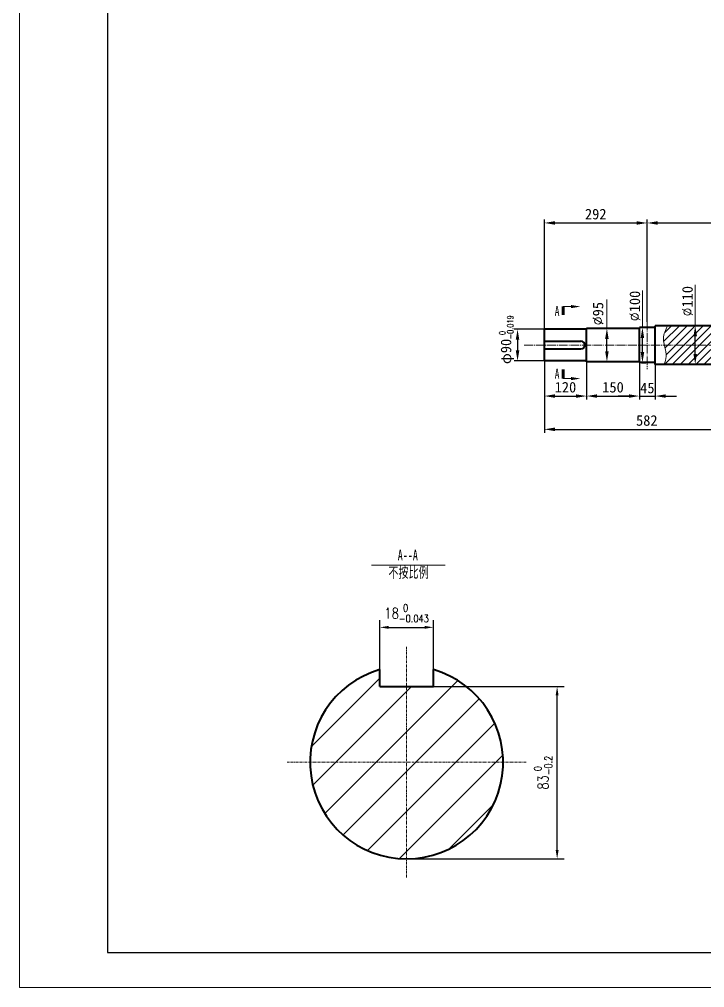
# Model space of a CAD drawing. Extents: x -29228 to 3578, y -1551 to 5346.
# Drawn here: x -29228 to -27282, y -594 to 2158 of the extents above; entities that cross this region are included whole.
import ezdxf

# ---------------------------------------------------------------- set-up
doc = ezdxf.new("R2010")
doc.units = 0
doc.header["$LTSCALE"] = 10
doc.header["$PDMODE"] = 1
doc.linetypes.add('ZXX-L', pattern=[3.28, 2.5, -0.3, 0.18, -0.3])
doc.linetypes.add('ZXX-S', pattern=[1.27, 0.75, -0.2, 0.12, -0.2])
doc.layers.get('Defpoints').update_dxf_attribs({"linetype": 'CONTINUOUS'})
doc.layers.add('5剖面线层', color=2, linetype='CONTINUOUS')
doc.layers.add('7标注层', color=4, linetype='CONTINUOUS')
for name, color, linetype, lineweight in [('A 粗实线', 1, 'CONTINUOUS', 40), ('B 细实线', 7, 'CONTINUOUS', 18), ('C 文 字', 2, 'CONTINUOUS', 20), ('D 短中心线', 3, 'ZXX-S', 18), ('E 长中心线', 3, 'ZXX-L', 18), ('J 标注尺寸', 2, 'CONTINUOUS', 18)]:
    doc.layers.add(name, color=color, linetype=linetype, lineweight=lineweight)
doc.styles.get("Standard").update_dxf_attribs({"font": 'SIMFANG.TTF'})
doc.styles.add('TH_GBDIM', font='romans.shx', dxfattribs={"width": 0.8, "bigfont": 'gbcbig.shx'})
doc.styles.add('标题中文', font='SIMFANG.TTF', dxfattribs={"width": 0.7})
doc.dimstyles.new('TH_GBDIM', dxfattribs={"dimscale": 10, "dimtxt": 3, "dimasz": 2.5, "dimexe": 2, "dimexo": 0, "dimgap": 1.5, "dimtad": 1, "dimdec": 1, "dimzin": 0, "dimdsep": 46, "dimtxsty": 'TH_GBDIM', "dimcen": 2.5, "dimclrd": 130, "dimclre": 130, "dimclrt": 3, "dimadec": 0, "dimazin": 0, "dimtfac": 0.714286, "dimtdec": 1, "dimtmove": 0, "dimatfit": 3, "dimfxl": 0, "dimtolj": 1, "dimtzin": 0, "dimlwd": -1, "dimlwe": -1, "dimarcsym": 0})
doc.dimstyles.new('通用标注4.0', dxfattribs={"dimscale": 10, "dimtxt": 3, "dimasz": 3, "dimexe": 1, "dimexo": 0, "dimgap": 1, "dimtad": 1, "dimdec": 0, "dimzin": 0, "dimdsep": 46, "dimtxsty": 'Standard', "dimcen": 0, "dimadec": 0, "dimazin": 0, "dimtfac": 0.375, "dimtdec": 0, "dimtmove": 2, "dimatfit": 3, "dimfxl": 0, "dimtzin": 0, "dimarcsym": 0})

# ---------------------------------------------------------------- blocks, each defined once
blk = doc.blocks.new('*D86')
at = {"layer": '7标注层', "color": 130}
for p, q in [((-28052, 261.5), (-27680.5, 261.5)), ((-27700.5, -202.9), (-27700.5, 236.5)), ((-28128, -227.9), (-27680.5, -227.9))]:
    blk.add_line(p, q, dxfattribs=at)
for points in [[(-27704.6, 236.5), (-27696.3, 236.5), (-27700.5, 261.5)], [(-27704.6, -202.9), (-27696.3, -202.9), (-27700.5, -227.9)]]:
    blk.add_solid(points, dxfattribs=at)
at = {"layer": 'Defpoints', "color": 0}
for p in [(-28052, 261.5), (-27700.5, 261.5), (-28128, -227.9)]:
    blk.add_point(p, dxfattribs=at)
at = {"layer": '7标注层', "color": 3, "insert": (-27740.3, 16.8), "char_height": 30, "attachment_point": 5, "rotation": 90, "style": 'TH_GBDIM'}
blk.add_mtext('\\A1;83{\\H0.71x;\\S 0^ -0.2;}', dxfattribs=at)
blk = doc.blocks.new('*D87')
at = {"layer": '7标注层', "color": 130}
for p, q in [((-28203.9, 309.9), (-28203.9, 450)), ((-28052, 309.9), (-28052, 450)), ((-28178.9, 430), (-28077, 430))]:
    blk.add_line(p, q, dxfattribs=at)
for points in [[(-28178.9, 434.1), (-28178.9, 425.8), (-28203.9, 430)], [(-28077, 434.1), (-28077, 425.8), (-28052, 430)]]:
    blk.add_solid(points, dxfattribs=at)
at = {"layer": 'Defpoints', "color": 0}
for p in [(-28052, 430), (-28203.9, 309.9), (-28052, 309.9)]:
    blk.add_point(p, dxfattribs=at)
at = {"layer": '7标注层', "color": 3, "insert": (-28128, 470), "char_height": 30, "attachment_point": 5, "style": 'TH_GBDIM'}
blk.add_mtext('\\A1;18{}{\\H0.7143x;\\S 0^ -0.043;}', dxfattribs=at)
blk = doc.blocks.new('*D106')
at = {"layer": 'C 文 字', "color": 0, "lineweight": -2}
for p, q in [((-27444.8, 1298.5), (-27444.8, 1589.3)), ((-27414.8, 1579.3), (-24294.8, 1579.3)), ((-24264.8, 1310.3), (-24264.8, 1589.3))]:
    blk.add_line(p, q, dxfattribs=at)
at = {"layer": 'C 文 字', "color": 0}
for points in [[(-27414.8, 1584.3), (-27414.8, 1574.3), (-27444.8, 1579.3)], [(-24294.8, 1584.3), (-24294.8, 1574.3), (-24264.8, 1579.3)]]:
    blk.add_solid(points, dxfattribs=at)
at = {"layer": 'Defpoints', "color": 0}
for p in [(-24264.8, 1579.3), (-27444.8, 1298.5), (-24264.8, 1310.3)]:
    blk.add_point(p, dxfattribs=at)
at = {"layer": 'C 文 字', "color": 0, "insert": (-25854.8, 1604.3), "char_height": 30, "attachment_point": 5}
blk.add_mtext('3180', dxfattribs=at)
blk = doc.blocks.new('*D107')
at = {"layer": 'C 文 字', "color": 0, "lineweight": -2}
for p, q in [((-27736.8, 1277.2), (-27736.8, 1589.3)), ((-27706.8, 1579.3), (-27474.8, 1579.3)), ((-27444.8, 1298.5), (-27444.8, 1589.3))]:
    blk.add_line(p, q, dxfattribs=at)
at = {"layer": 'C 文 字', "color": 0}
for points in [[(-27706.8, 1584.3), (-27706.8, 1574.3), (-27736.8, 1579.3)], [(-27474.8, 1584.3), (-27474.8, 1574.3), (-27444.8, 1579.3)]]:
    blk.add_solid(points, dxfattribs=at)
at = {"layer": 'Defpoints', "color": 0}
for p in [(-27444.8, 1579.3), (-27444.8, 1298.5), (-27736.8, 1277.2)]:
    blk.add_point(p, dxfattribs=at)
at = {"layer": 'C 文 字', "color": 0, "insert": (-27590.8, 1604.3), "char_height": 30, "attachment_point": 5}
blk.add_mtext('292', dxfattribs=at)
blk = doc.blocks.new('*D115')
at = {"layer": 'C 文 字', "color": 0, "lineweight": -2}
for p, q in [((-27736.8, 1187.2), (-27736.8, 1077.3)), ((-27616.8, 1184.7), (-27616.8, 1077.3)), ((-27706.8, 1087.3), (-27646.8, 1087.3))]:
    blk.add_line(p, q, dxfattribs=at)
at = {"layer": 'C 文 字', "color": 0}
for points in [[(-27706.8, 1092.3), (-27706.8, 1082.3), (-27736.8, 1087.3)], [(-27646.8, 1092.3), (-27646.8, 1082.3), (-27616.8, 1087.3)]]:
    blk.add_solid(points, dxfattribs=at)
at = {"layer": 'Defpoints', "color": 0}
for p in [(-27736.8, 1187.2), (-27616.8, 1184.7), (-27616.8, 1087.3)]:
    blk.add_point(p, dxfattribs=at)
at = {"layer": 'C 文 字', "color": 0, "insert": (-27676.8, 1112.3), "char_height": 30, "attachment_point": 5}
blk.add_mtext('120', dxfattribs=at)
blk = doc.blocks.new('*D116')
at = {"layer": 'C 文 字', "color": 0, "lineweight": -2}
for p, q in [((-27466.8, 1182.2), (-27466.8, 1077.3)), ((-27616.8, 1132), (-27616.8, 1077.3)), ((-27586.8, 1087.3), (-27496.8, 1087.3))]:
    blk.add_line(p, q, dxfattribs=at)
at = {"layer": 'C 文 字', "color": 0}
for points in [[(-27586.8, 1092.3), (-27586.8, 1082.3), (-27616.8, 1087.3)], [(-27496.8, 1092.3), (-27496.8, 1082.3), (-27466.8, 1087.3)]]:
    blk.add_solid(points, dxfattribs=at)
at = {"layer": 'Defpoints', "color": 0}
for p in [(-27466.8, 1182.2), (-27616.8, 1132), (-27466.8, 1087.3)]:
    blk.add_point(p, dxfattribs=at)
at = {"layer": 'C 文 字', "color": 0, "insert": (-27541.8, 1112.3), "char_height": 30, "attachment_point": 5}
blk.add_mtext('150', dxfattribs=at)
blk = doc.blocks.new('*D117')
at = {"layer": 'C 文 字', "color": 0, "lineweight": -2}
for p, q in [((-27421.8, 1177.2), (-27421.8, 1077.3)), ((-27466.8, 1150.8), (-27466.8, 1077.3)), ((-27496.8, 1087.3), (-27526.8, 1087.3)), ((-27466.8, 1087.3), (-27421.8, 1087.3)), ((-27391.8, 1087.3), (-27361.8, 1087.3))]:
    blk.add_line(p, q, dxfattribs=at)
at = {"layer": 'C 文 字', "color": 0}
for points in [[(-27496.8, 1092.3), (-27496.8, 1082.3), (-27466.8, 1087.3)], [(-27391.8, 1092.3), (-27391.8, 1082.3), (-27421.8, 1087.3)]]:
    blk.add_solid(points, dxfattribs=at)
at = {"layer": 'Defpoints', "color": 0}
for p in [(-27421.8, 1177.2), (-27466.8, 1150.8), (-27421.8, 1087.3)]:
    blk.add_point(p, dxfattribs=at)
at = {"layer": 'C 文 字', "color": 0, "insert": (-27444.3, 1110.2), "char_height": 30, "attachment_point": 5}
blk.add_mtext('45', dxfattribs=at)
blk = doc.blocks.new('*D120')
at = {"layer": 'C 文 字', "color": 0, "lineweight": -2}
for p, q in [((-27154.8, 1193.8), (-27154.8, 982.7)), ((-27736.8, 1137.3), (-27736.8, 982.7)), ((-27706.8, 992.7), (-27184.8, 992.7))]:
    blk.add_line(p, q, dxfattribs=at)
at = {"layer": 'C 文 字', "color": 0}
for points in [[(-27706.8, 997.7), (-27706.8, 987.7), (-27736.8, 992.7)], [(-27184.8, 997.7), (-27184.8, 987.7), (-27154.8, 992.7)]]:
    blk.add_solid(points, dxfattribs=at)
at = {"layer": 'Defpoints', "color": 0}
for p in [(-27154.8, 1193.8), (-27736.8, 1137.3), (-27154.8, 992.7)]:
    blk.add_point(p, dxfattribs=at)
at = {"layer": 'C 文 字', "color": 0, "insert": (-27445.8, 1017.7), "char_height": 30, "attachment_point": 5}
blk.add_mtext('582', dxfattribs=at)
blk = doc.blocks.new('*D122')
at = {"layer": 'C 文 字', "color": 0, "lineweight": -2}
for p, q in [((-27736.8, 1277.2), (-27822.9, 1277.2)), ((-27812.9, 1247.2), (-27812.9, 1217.2)), ((-27736.8, 1187.2), (-27822.9, 1187.2))]:
    blk.add_line(p, q, dxfattribs=at)
at = {"layer": 'C 文 字', "color": 0}
for points in [[(-27817.9, 1247.2), (-27807.9, 1247.2), (-27812.9, 1277.2)], [(-27817.9, 1217.2), (-27807.9, 1217.2), (-27812.9, 1187.2)]]:
    blk.add_solid(points, dxfattribs=at)
at = {"layer": 'Defpoints', "color": 0}
for p in [(-27736.8, 1277.2), (-27812.9, 1187.2), (-27736.8, 1187.2)]:
    blk.add_point(p, dxfattribs=at)
at = {"layer": 'C 文 字', "color": 0, "insert": (-27841.7, 1214.1), "char_height": 30, "attachment_point": 5, "rotation": 90}
blk.add_mtext('φ90', dxfattribs=at)
blk = doc.blocks.new('*D124')
at = {"layer": 'C 文 字', "color": 0, "lineweight": -2}
for p, q in [((-27328.5, 1287.2), (-27298.3, 1287.2)), ((-27308.3, 1207.2), (-27308.3, 1257.2)), ((-27328.5, 1177.2), (-27298.3, 1177.2))]:
    blk.add_line(p, q, dxfattribs=at)
at = {"layer": 'C 文 字', "color": 0}
for points in [[(-27313.3, 1257.2), (-27303.3, 1257.2), (-27308.3, 1287.2)], [(-27313.3, 1207.2), (-27303.3, 1207.2), (-27308.3, 1177.2)]]:
    blk.add_solid(points, dxfattribs=at)
at = {"layer": 'Defpoints', "color": 0}
for p in [(-27328.5, 1287.2), (-27308.3, 1287.2), (-27328.5, 1177.2)]:
    blk.add_point(p, dxfattribs=at)
at = {"layer": 'C 文 字', "color": 0, "insert": (-27330.2, 1356.7), "char_height": 30, "attachment_point": 5, "rotation": 90}
blk.add_mtext('{\\Ftxt.shx;%%c}110', dxfattribs=at)
blk = doc.blocks.new('*D125')
at = {"layer": 'C 文 字', "color": 0, "lineweight": -2}
for p, q in [((-27460.4, 1282.2), (-27448.2, 1282.2)), ((-27458.2, 1212.2), (-27458.2, 1252.2)), ((-27460.4, 1182.2), (-27448.2, 1182.2))]:
    blk.add_line(p, q, dxfattribs=at)
at = {"layer": 'C 文 字', "color": 0}
for points in [[(-27463.2, 1252.2), (-27453.2, 1252.2), (-27458.2, 1282.2)], [(-27463.2, 1212.2), (-27453.2, 1212.2), (-27458.2, 1182.2)]]:
    blk.add_solid(points, dxfattribs=at)
at = {"layer": 'Defpoints', "color": 0}
for p in [(-27460.4, 1282.2), (-27458.2, 1282.2), (-27460.4, 1182.2)]:
    blk.add_point(p, dxfattribs=at)
at = {"layer": 'C 文 字', "color": 0, "insert": (-27479.7, 1343.2), "char_height": 30, "attachment_point": 5, "rotation": 90}
blk.add_mtext('{\\Ftxt.shx;%%c}100', dxfattribs=at)
blk = doc.blocks.new('*D126')
at = {"layer": 'C 文 字', "color": 0, "lineweight": -2}
for p, q in [((-27569.7, 1279.7), (-27549.1, 1279.7)), ((-27559.1, 1214.7), (-27559.1, 1249.7)), ((-27569.7, 1184.7), (-27549.1, 1184.7))]:
    blk.add_line(p, q, dxfattribs=at)
at = {"layer": 'C 文 字', "color": 0}
for points in [[(-27564.1, 1249.7), (-27554.1, 1249.7), (-27559.1, 1279.7)], [(-27564.1, 1214.7), (-27554.1, 1214.7), (-27559.1, 1184.7)]]:
    blk.add_solid(points, dxfattribs=at)
at = {"layer": 'Defpoints', "color": 0}
for p in [(-27569.7, 1279.7), (-27559.1, 1279.7), (-27569.7, 1184.7)]:
    blk.add_point(p, dxfattribs=at)
at = {"layer": 'C 文 字', "color": 0, "insert": (-27584.1, 1321.4), "char_height": 30, "attachment_point": 5, "rotation": 90}
blk.add_mtext('{\\Ftxt.shx;%%c}95', dxfattribs=at)

msp = doc.modelspace()

# ---------------------------------------------------------------- hatches: boundary and pattern name
at = {"layer": '5剖面线层'}
h = msp.add_hatch(dxfattribs=at)
h.set_pattern_fill('ANSI31', color=256, scale=25.3125, style=0)
h.set_pattern_definition([(45, (24145.48, -6693.88), (-56.82818, 56.82818), [])])
h.paths.add_polyline_path([(-28127.96, 261.51), (-28203.9, 261.51), (-28203.9, 309.85, 0.3342235), (-28402.18, 46.36), (-28127.96, 46.36)])
h.paths.add_polyline_path([(-28127.96, 46.36), (-28402.18, 46.36, 0.4142136), (-28127.96, -227.86)])
h.paths.add_polyline_path([(-27853.74, 46.36, 0.3342235), (-28052.02, 309.85), (-28052.02, 261.51), (-28127.96, 261.51), (-28127.96, 46.36)])
h.paths.add_polyline_path([(-28127.96, 46.36), (-28127.96, -227.86, 0.4142136), (-27853.74, 46.36)])
at = {"layer": 'C 文 字'}
h = msp.add_hatch(dxfattribs=at)
h.set_pattern_fill('ANSI31', color=256, scale=5, style=0)
h.set_pattern_definition([(45, (389.445, -1974.408), (-11.22532, 11.22532), [])])
edge = h.paths.add_edge_path()
edge.add_spline(control_points=[(-27386.94, 1287.24), (-27392.45, 1275.27), (-27400.7, 1257.31), (-27397.43, 1238.53), (-27396.02, 1232.24)], knot_values=[0, 0, 0, 0, 38.0179872, 57.0389323, 57.0389323, 57.0389323, 57.0389323], degree=3, periodic=0)
edge.add_line((-27396.02, 1232.24), (-27154.82, 1232.24))
edge.add_line((-27154.82, 1232.24), (-27154.82, 1280.24))
edge.add_line((-27154.82, 1280.24), (-27204.82, 1280.24))
edge.add_line((-27204.82, 1280.24), (-27204.82, 1287.24))
edge.add_line((-27204.82, 1287.24), (-27386.94, 1287.24))
edge = h.paths.add_edge_path()
edge.add_spline(control_points=[(-27396.02, 1232.24), (-27393.6, 1221.43), (-27387.87, 1202.79), (-27393.67, 1184.73), (-27396.08, 1177.24)], knot_values=[57.0389323, 57.0389323, 57.0389323, 57.0389323, 89.6997712, 112.8880241, 112.8880241, 112.8880241, 112.8880241], degree=3, periodic=0)
edge.add_line((-27396.08, 1177.24), (-27204.82, 1177.24))
edge.add_line((-27204.82, 1177.24), (-27204.82, 1184.24))
edge.add_line((-27204.82, 1184.24), (-27154.82, 1184.24))
edge.add_line((-27154.82, 1184.24), (-27154.82, 1232.24))
edge.add_line((-27154.82, 1232.24), (-27396.02, 1232.24))

# ---------------------------------------------------------------- linework, layer by layer
at = {"layer": 'A 粗实线', "lineweight": 80}
for p, q in [((-27683.01, 1341.6), (-27683.01, 1318.22)), ((-27683.01, 1137.03), (-27683.01, 1163))]:
    msp.add_line(p, q, dxfattribs=at)
at = {"layer": 'A 粗实线'}
for p, q in [((-27616.82, 1277.24), (-27736.82, 1277.24)), ((-27736.82, 1277.24), (-27736.82, 1187.24)), ((-27616.82, 1184.74), (-27616.82, 1279.74)), ((-27466.82, 1279.74), (-27616.82, 1279.74)), ((-27421.82, 1282.24), (-27466.82, 1282.24)), ((-27466.82, 1182.24), (-27466.82, 1282.24)), ((-27204.82, 1287.24), (-27421.82, 1287.24)), ((-27421.82, 1177.24), (-27421.82, 1287.24)), ((-27736.82, 1243.24), (-27632.82, 1243.24)), ((-27736.82, 1221.24), (-27632.82, 1221.24)), ((-27616.82, 1187.24), (-27736.82, 1187.24)), ((-27466.82, 1184.74), (-27616.82, 1184.74)), ((-27421.82, 1182.24), (-27466.82, 1182.24)), ((-27204.82, 1177.24), (-27421.82, 1177.24)), ((-28203.9, 261.51), (-28203.9, 309.85)), ((-28052.02, 261.51), (-28052.02, 309.85)), ((-28203.9, 261.51), (-28052.02, 261.51))]:
    msp.add_line(p, q, dxfattribs=at)
at = {"layer": 'A 粗实线', "color": 5, "lineweight": 25}
msp.add_lwpolyline([(-28977.73, -494), (-20917.73, -494), (-20917.73, 5246), (-28977.73, 5246)], close=True, dxfattribs=at)
at = {"layer": 'A 粗实线'}
for centre, radius, start, end in [((-27632.82, 1232.24), 11, 270, 90), ((-28127.96, 46.36), 274.22, 106.07665, 73.92335)]:
    msp.add_arc(centre, radius, start, end, dxfattribs=at)
at = {"layer": 'B 细实线'}
for p, q in [((-27683.01, 1341.6), (-27661.18, 1341.6)), ((-27683.01, 1137.03), (-27661.18, 1137.03))]:
    msp.add_line(p, q, dxfattribs=at)
msp.add_lwpolyline([(-29227.73, -594), (-20817.73, -594), (-20817.73, 5346), (-29227.73, 5346)], close=True, dxfattribs=at)
msp.add_spline([(-27386.94, 1287.24), (-27398.33, 1250.96), (-27390.84, 1199.83), (-27396.08, 1177.24)], degree=3, dxfattribs=at)
for points in [[(-27661.18, 1337.06), (-27661.18, 1346.13), (-27633.97, 1341.6)], [(-27661.18, 1132.49), (-27661.18, 1141.56), (-27633.97, 1137.03)]]:
    msp.add_solid(points, dxfattribs=at)
at = {"layer": 'C 文 字'}
for p, q in [((-27458.17, 1282.24), (-27458.17, 1387.31)), ((-27308.34, 1287.24), (-27308.34, 1403.14)), ((-27559.05, 1279.74), (-27559.05, 1361.81))]:
    msp.add_line(p, q, dxfattribs=at)
at = {"layer": 'D 短中心线'}
for p, q in [((-28127.96, 374.27), (-28127.96, -281.56)), ((-27788.56, 46.36), (-28467.36, 46.36))]:
    msp.add_line(p, q, dxfattribs=at)
at = {"layer": 'E 长中心线'}
for p, q in [((-27444.82, 1298.54), (-27444.82, 1163.3)), ((-27793.96, 1232.24), (-24159.1, 1232.24))]:
    msp.add_line(p, q, dxfattribs=at)
at = {"layer": 'J 标注尺寸'}
msp.add_line((-28227.55, 607.12), (-28018.69, 607.12), dxfattribs=at)

# ---------------------------------------------------------------- texts
at = {"layer": 'C 文 字', "color": 3, "style": 'TH_GBDIM', "width": 0.8}
for s, p in [('-0.019', (-27824.88, 1248.99)), (' 0', (-27847.6, 1251.59))]:
    msp.add_text(s, height=17.04, rotation=90, dxfattribs=at).set_placement(p)
at = {"layer": 'J 标注尺寸', "style": '标题中文', "width": 0.7}
for p in [(-27707.23, 1315.34), (-27707.23, 1136.75)]:
    msp.add_text('A', height=28, dxfattribs=at).set_placement(p)
at = {"layer": 'J 标注尺寸', "char_height": 30, "width": 621, "attachment_point": 1, "style": '标题中文'}
for s, insert in [('A--A', (-28153.12, 650.33)), ('不按比例', (-28179.74, 601.01))]:
    msp.add_mtext(s, dxfattribs=dict(at, insert=insert))

# ---------------------------------------------------------------- dimensions: what is measured, and where the dimension line sits
at = {"layer": '7标注层'}
dim = msp.add_linear_dim(base=(-28052.02, 429.97), p1=(-28203.9, 309.85), p2=(-28052.02, 309.85), text='18{}{\\H0.7143x;\\S 0^ -0.043;}', dimstyle='TH_GBDIM', override={"dimgap": 1.5, "dimtad": 1, "dimjust": 0, "dimse1": 0, "dimse2": 0, "dimsd1": 0, "dimsd2": 0, "dimclrt": 3, "dimtvp": 0}, dxfattribs=at)
dim.commit()
dim.dimension.update_dxf_attribs({"geometry": '*D87', "text_midpoint": (-28127.96, 429.97), "dimtype": 160})
dim = msp.add_linear_dim(base=(-27700.47, 261.51), p1=(-28127.96, -227.86), p2=(-28052.02, 261.51), angle=90, text='83{\\H0.71x;\\S 0^ -0.2;}', dimstyle='TH_GBDIM', override={"dimgap": 1.5, "dimtad": 1, "dimjust": 0, "dimse1": 0, "dimse2": 0, "dimsd1": 0, "dimsd2": 0, "dimclrt": 3, "dimtvp": 0}, dxfattribs=at)
dim.commit()
dim.dimension.update_dxf_attribs({"geometry": '*D86', "text_midpoint": (-27740.32, 16.83)})
at = {"layer": 'C 文 字'}
for base, p1, p2, picture, middle in [((-27444.82, 1579.34), (-27736.82, 1277.24), (-27444.82, 1298.54), '*D107', (-27590.82, 1604.34)), ((-24264.82, 1579.34), (-27444.82, 1298.54), (-24264.82, 1310.32), '*D106', (-25854.82, 1604.34)), ((-27154.82, 992.72), (-27736.82, 1137.33), (-27154.82, 1193.8), '*D120', (-27445.82, 1017.72)), ((-27616.82, 1087.31), (-27736.82, 1187.24), (-27616.82, 1184.74), '*D115', (-27676.82, 1112.31)), ((-27466.82, 1087.31), (-27616.82, 1132.02), (-27466.82, 1182.24), '*D116', (-27541.82, 1112.31))]:
    dim = msp.add_linear_dim(base=base, p1=p1, p2=p2, dimstyle='通用标注4.0', dxfattribs=at)
    dim.commit()
    dim.dimension.update_dxf_attribs({"geometry": picture, "text_midpoint": middle})
for base, p1, p2, text, picture, middle in [((-27308.34, 1287.24), (-27328.54, 1177.24), (-27328.54, 1287.24), '{\\Ftxt.shx;%%c}<>', '*D124', (-27330.23, 1356.69)), ((-27458.17, 1282.24), (-27460.41, 1182.24), (-27460.41, 1282.24), '{\\Ftxt.shx;%%c}<>', '*D125', (-27479.71, 1343.25)), ((-27559.05, 1279.74), (-27569.72, 1184.74), (-27569.72, 1279.74), '{\\Ftxt.shx;%%c}<>', '*D126', (-27584.05, 1321.44)), ((-27812.88, 1187.24), (-27736.82, 1277.24), (-27736.82, 1187.24), 'φ<>', '*D122', (-27841.71, 1214.14))]:
    dim = msp.add_linear_dim(base=base, p1=p1, p2=p2, angle=90, text=text, dimstyle='通用标注4.0', dxfattribs=at)
    dim.commit()
    dim.dimension.update_dxf_attribs({"geometry": picture, "text_midpoint": middle, "dimtype": 160})
dim = msp.add_linear_dim(base=(-27421.82, 1087.31), p1=(-27466.82, 1150.82), p2=(-27421.82, 1177.24), dimstyle='通用标注4.0', dxfattribs=at)
dim.commit()
dim.dimension.update_dxf_attribs({"geometry": '*D117', "text_midpoint": (-27444.32, 1110.18), "dimtype": 160})

doc.saveas('drawing.dxf')
